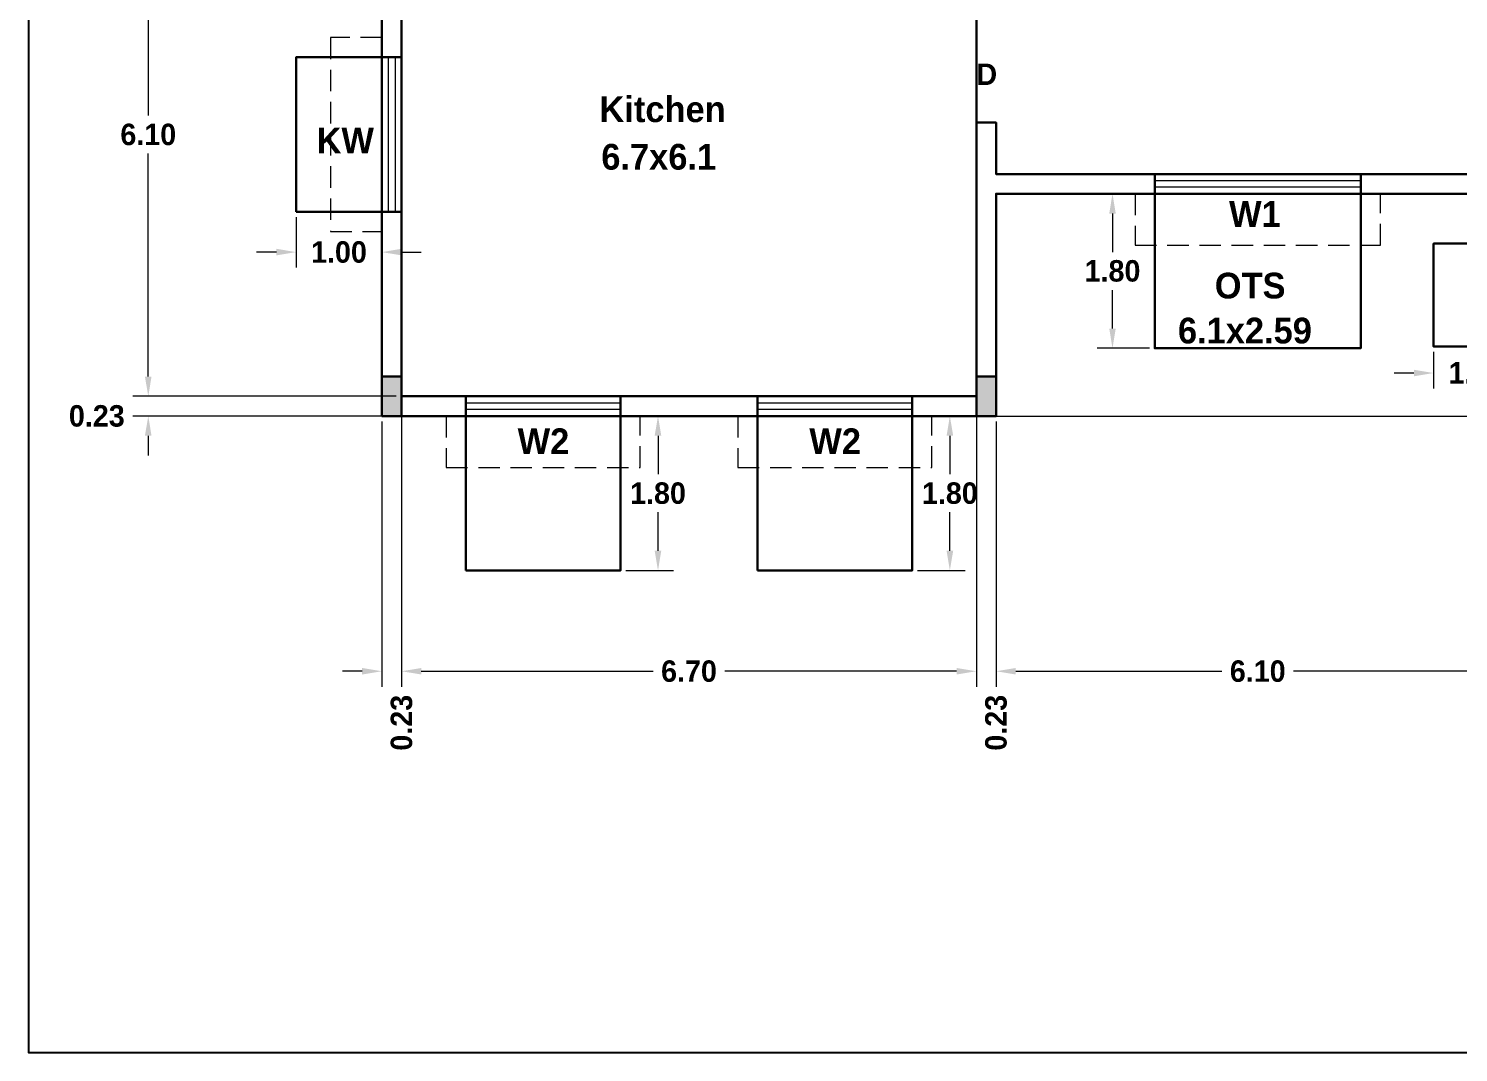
# Model space of a CAD drawing. Header units: metres. Extents: x 596 to 685, y 363 to 505.
# Drawn here: x 601.35 to 618.02, y 432.8 to 444.73 of the extents above; entities that cross this region are included whole.
import ezdxf

# ---------------------------------------------------------------- set-up
doc = ezdxf.new("R2010")
doc.units = ezdxf.units.M
doc.header["$MEASUREMENT"] = 0
doc.linetypes.add('DASHED2', pattern=[0.375, 0.25, -0.125])
for name, color, linetype in [('BLK_1_FLOOR', 63, 'Continuous'), ('BLK_1_FLR_0_BLT_UP_AREA', 1, 'Continuous'), ('BLK_1_FLR_0_CARPET_AREA', 1, 'Continuous'), ('BLK_1_FLR_0_KITCHEN', 1, 'Continuous'), ('BLK_1_FLR_0_ROOF_AREA', 54, 'Continuous'), ('BLK_1_FLR_0_ROOM_6_LIGHT_VENTILATION_1', 1, 'Continuous'), ('BLK_1_FLR_0_UNITFA_1', 234, 'Continuous')]:
    doc.layers.add(name, color=color, linetype=linetype)
doc.styles.add('century', font='GOTHICB.TTF')
doc.styles.add('century Bold', font='GOTHICB.TTF', dxfattribs={"height": 9})
doc.dimstyles.get("Standard").update_dxf_attribs({"dimtxt": 0.25, "dimasz": 0.23, "dimexe": 0.18, "dimexo": 0.0625, "dimgap": 0.09, "dimtad": 0, "dimtih": 1, "dimtoh": 1, "dimzin": 0, "dimdsep": 46, "dimtxsty": 'century', "dimcen": 0.09, "dimadec": 0, "dimazin": 0, "dimtfac": 1, "dimtofl": 0, "dimtmove": 0, "dimatfit": 3, "dimfxl": 0, "dimtolj": 1, "dimtzin": 0, "dimlwd": 18, "dimlwe": 5, "dimarcsym": 0})

# ---------------------------------------------------------------- blocks, each defined once
blk = doc.blocks.new('*D56')
at = {"color": 0, "lineweight": 5}
for p, q in [((617.731, 440.958), (617.731, 440.532)), ((618.731, 440.958), (618.731, 440.532))]:
    blk.add_line(p, q, dxfattribs=at)
at = {"color": 0, "lineweight": 18}
for p, q in [((617.501, 440.712), (617.271, 440.712)), ((618.961, 440.712), (619.191, 440.712))]:
    blk.add_line(p, q, dxfattribs=at)
at = {"color": 0, "lineweight": 30}
for points in [[(617.501, 440.75), (617.501, 440.674), (617.731, 440.712)], [(618.961, 440.75), (618.961, 440.674), (618.731, 440.712)]]:
    blk.add_solid(points, dxfattribs=at)
at = {"layer": 'Defpoints', "color": 0, "lineweight": 30}
for p in [(617.731, 441.021), (618.731, 441.021), (617.731, 440.712)]:
    blk.add_point(p, dxfattribs=at)
at = {"color": 0, "lineweight": 30, "insert": (618.231, 440.712), "char_height": 0.25, "attachment_point": 5, "style": 'century'}
blk.add_mtext('\\A1;1.00', dxfattribs=at)
blk = doc.blocks.new('*D57')
at = {"layer": 'BLK_1_FLR_0_ROOM_6_LIGHT_VENTILATION_1', "color": 0, "lineweight": 5}
for p, q in [((614.418, 442.801), (613.808, 442.801)), ((614.418, 441.001), (613.808, 441.001))]:
    blk.add_line(p, q, dxfattribs=at)
at = {"layer": 'BLK_1_FLR_0_ROOM_6_LIGHT_VENTILATION_1', "color": 0, "lineweight": 18}
for p, q in [((613.988, 442.571), (613.988, 442.122)), ((613.988, 441.231), (613.988, 441.679))]:
    blk.add_line(p, q, dxfattribs=at)
at = {"layer": 'BLK_1_FLR_0_ROOM_6_LIGHT_VENTILATION_1', "color": 0, "lineweight": 30}
for points in [[(613.95, 442.571), (614.026, 442.571), (613.988, 442.801)], [(613.95, 441.231), (614.026, 441.231), (613.988, 441.001)]]:
    blk.add_solid(points, dxfattribs=at)
at = {"layer": 'Defpoints', "color": 0, "lineweight": 30}
for p in [(614.481, 442.801), (613.988, 441.001), (614.481, 441.001)]:
    blk.add_point(p, dxfattribs=at)
at = {"layer": 'BLK_1_FLR_0_ROOM_6_LIGHT_VENTILATION_1', "color": 0, "lineweight": 30, "insert": (613.988, 441.901), "char_height": 0.25, "attachment_point": 5, "style": 'century'}
blk.add_mtext('\\A1;1.80', dxfattribs=at)
blk = doc.blocks.new('*D58')
at = {"color": 0, "lineweight": 5}
for p, q in [((611.713, 440.211), (612.272, 440.211)), ((611.713, 438.411), (612.272, 438.411))]:
    blk.add_line(p, q, dxfattribs=at)
at = {"color": 0, "lineweight": 18}
for p, q in [((612.092, 439.981), (612.092, 439.532)), ((612.092, 438.641), (612.092, 439.089))]:
    blk.add_line(p, q, dxfattribs=at)
at = {"color": 0, "lineweight": 30}
for points in [[(612.054, 439.981), (612.131, 439.981), (612.092, 440.211)], [(612.054, 438.641), (612.131, 438.641), (612.092, 438.411)]]:
    blk.add_solid(points, dxfattribs=at)
at = {"layer": 'Defpoints', "color": 0, "lineweight": 30}
for p in [(611.651, 440.211), (612.092, 440.211), (611.651, 438.411)]:
    blk.add_point(p, dxfattribs=at)
at = {"color": 0, "lineweight": 30, "insert": (612.092, 439.311), "char_height": 0.25, "attachment_point": 5, "style": 'century'}
blk.add_mtext('\\A1;1.80', dxfattribs=at)
blk = doc.blocks.new('*D59')
at = {"color": 0, "lineweight": 5}
for p, q in [((608.313, 440.211), (608.87, 440.211)), ((608.313, 438.411), (608.87, 438.411))]:
    blk.add_line(p, q, dxfattribs=at)
at = {"color": 0, "lineweight": 18}
for p, q in [((608.69, 439.981), (608.69, 439.532)), ((608.69, 438.641), (608.69, 439.089))]:
    blk.add_line(p, q, dxfattribs=at)
at = {"color": 0, "lineweight": 30}
for points in [[(608.651, 439.981), (608.728, 439.981), (608.69, 440.211)], [(608.651, 438.641), (608.728, 438.641), (608.69, 438.411)]]:
    blk.add_solid(points, dxfattribs=at)
at = {"layer": 'Defpoints', "color": 0, "lineweight": 30}
for p in [(608.251, 440.211), (608.69, 440.211), (608.251, 438.411)]:
    blk.add_point(p, dxfattribs=at)
at = {"color": 0, "lineweight": 30, "insert": (608.69, 439.311), "char_height": 0.25, "attachment_point": 5, "style": 'century'}
blk.add_mtext('\\A1;1.80', dxfattribs=at)
blk = doc.blocks.new('*D60')
at = {"color": 0, "lineweight": 5}
for p, q in [((604.471, 442.528), (604.471, 441.941)), ((605.471, 442.528), (605.471, 441.941))]:
    blk.add_line(p, q, dxfattribs=at)
at = {"color": 0, "lineweight": 18}
for p, q in [((604.241, 442.121), (604.011, 442.121)), ((605.701, 442.121), (605.931, 442.121))]:
    blk.add_line(p, q, dxfattribs=at)
at = {"color": 0, "lineweight": 30}
for points in [[(604.241, 442.16), (604.241, 442.083), (604.471, 442.121)], [(605.701, 442.16), (605.701, 442.083), (605.471, 442.121)]]:
    blk.add_solid(points, dxfattribs=at)
at = {"layer": 'Defpoints', "color": 0, "lineweight": 30}
for p in [(604.471, 442.591), (605.471, 442.591), (605.471, 442.121)]:
    blk.add_point(p, dxfattribs=at)
at = {"color": 0, "lineweight": 30, "insert": (604.971, 442.121), "char_height": 0.25, "attachment_point": 5, "style": 'century'}
blk.add_mtext('\\A1;1.00', dxfattribs=at)
blk = doc.blocks.new('*D139')
at = {"color": 0, "lineweight": 5}
for p, q in [((605.471, 440.148), (605.471, 437.057)), ((605.701, 440.148), (605.701, 437.057))]:
    blk.add_line(p, q, dxfattribs=at)
at = {"color": 0, "lineweight": 18}
for p, q in [((605.241, 437.237), (605.011, 437.237)), ((605.931, 437.237), (606.161, 437.237))]:
    blk.add_line(p, q, dxfattribs=at)
at = {"color": 0, "lineweight": 30}
for points in [[(605.241, 437.275), (605.241, 437.199), (605.471, 437.237)], [(605.931, 437.275), (605.931, 437.199), (605.701, 437.237)]]:
    blk.add_solid(points, dxfattribs=at)
at = {"layer": 'Defpoints', "color": 0, "lineweight": 30}
for p in [(605.471, 440.211), (605.701, 440.211), (605.701, 437.237)]:
    blk.add_point(p, dxfattribs=at)
at = {"color": 0, "lineweight": 30, "insert": (605.701, 436.637), "char_height": 0.25, "attachment_point": 5, "rotation": 90, "style": 'century'}
blk.add_mtext('\\A1;0.23', dxfattribs=at)
blk = doc.blocks.new('*D140')
at = {"color": 0, "lineweight": 5}
for p, q in [((605.701, 440.378), (605.701, 437.057)), ((612.401, 440.378), (612.401, 437.057))]:
    blk.add_line(p, q, dxfattribs=at)
at = {"color": 0, "lineweight": 18}
for p, q in [((605.931, 437.237), (608.633, 437.237)), ((612.171, 437.237), (609.469, 437.237))]:
    blk.add_line(p, q, dxfattribs=at)
at = {"color": 0, "lineweight": 30}
for points in [[(605.931, 437.275), (605.931, 437.199), (605.701, 437.237)], [(612.171, 437.275), (612.171, 437.199), (612.401, 437.237)]]:
    blk.add_solid(points, dxfattribs=at)
at = {"layer": 'Defpoints', "color": 0, "lineweight": 30}
for p in [(605.701, 440.441), (612.401, 440.441), (612.401, 437.237)]:
    blk.add_point(p, dxfattribs=at)
at = {"color": 0, "lineweight": 30, "insert": (609.051, 437.237), "char_height": 0.25, "attachment_point": 5, "style": 'century'}
blk.add_mtext('\\A1;6.70', dxfattribs=at)
blk = doc.blocks.new('*D141')
at = {"color": 0, "lineweight": 5}
for p, q in [((612.401, 440.148), (612.401, 437.057)), ((612.631, 440.148), (612.631, 437.057))]:
    blk.add_line(p, q, dxfattribs=at)
at = {"color": 0, "lineweight": 18}
for p, q in [((612.171, 437.237), (611.941, 437.237)), ((612.861, 437.237), (613.091, 437.237))]:
    blk.add_line(p, q, dxfattribs=at)
at = {"color": 0, "lineweight": 30}
for points in [[(612.171, 437.275), (612.171, 437.199), (612.401, 437.237)], [(612.861, 437.275), (612.861, 437.199), (612.631, 437.237)]]:
    blk.add_solid(points, dxfattribs=at)
at = {"layer": 'Defpoints', "color": 0, "lineweight": 30}
for p in [(612.401, 440.211), (612.631, 440.211), (612.631, 437.237)]:
    blk.add_point(p, dxfattribs=at)
at = {"color": 0, "lineweight": 30, "insert": (612.631, 436.637), "char_height": 0.25, "attachment_point": 5, "rotation": 90, "style": 'century'}
blk.add_mtext('\\A1;0.23', dxfattribs=at)
blk = doc.blocks.new('*D142')
at = {"color": 0, "lineweight": 5}
for p, q in [((612.631, 440.148), (612.631, 437.057)), ((618.731, 440.148), (618.731, 437.057))]:
    blk.add_line(p, q, dxfattribs=at)
at = {"color": 0, "lineweight": 18}
for p, q in [((612.861, 437.237), (615.263, 437.237)), ((618.501, 437.237), (616.099, 437.237))]:
    blk.add_line(p, q, dxfattribs=at)
at = {"color": 0, "lineweight": 30}
for points in [[(612.861, 437.275), (612.861, 437.199), (612.631, 437.237)], [(618.501, 437.275), (618.501, 437.199), (618.731, 437.237)]]:
    blk.add_solid(points, dxfattribs=at)
at = {"layer": 'Defpoints', "color": 0, "lineweight": 30}
for p in [(612.631, 440.211), (618.731, 440.211), (618.731, 437.237)]:
    blk.add_point(p, dxfattribs=at)
at = {"color": 0, "lineweight": 30, "insert": (615.681, 437.237), "char_height": 0.25, "attachment_point": 5, "style": 'century'}
blk.add_mtext('\\A1;6.10', dxfattribs=at)
blk = doc.blocks.new('*D160')
at = {"color": 0, "lineweight": 5}
for p, q in [((605.638, 446.541), (602.568, 446.541)), ((605.638, 440.441), (602.568, 440.441))]:
    blk.add_line(p, q, dxfattribs=at)
at = {"color": 0, "lineweight": 18}
for p, q in [((602.748, 446.311), (602.748, 443.712)), ((602.748, 440.671), (602.748, 443.269))]:
    blk.add_line(p, q, dxfattribs=at)
at = {"color": 0, "lineweight": 30}
for points in [[(602.709, 446.311), (602.786, 446.311), (602.748, 446.541)], [(602.709, 440.671), (602.786, 440.671), (602.748, 440.441)]]:
    blk.add_solid(points, dxfattribs=at)
at = {"layer": 'Defpoints', "color": 0, "lineweight": 30}
for p in [(605.701, 446.541), (602.748, 440.441), (605.701, 440.441)]:
    blk.add_point(p, dxfattribs=at)
at = {"color": 0, "lineweight": 30, "insert": (602.748, 443.491), "char_height": 0.25, "attachment_point": 5, "style": 'century'}
blk.add_mtext('\\A1;6.10', dxfattribs=at)
blk = doc.blocks.new('*D161')
at = {"color": 0, "lineweight": 18}
for p, q in [((602.748, 440.671), (602.748, 440.901)), ((602.748, 439.981), (602.748, 439.751))]:
    blk.add_line(p, q, dxfattribs=at)
at = {"color": 0, "lineweight": 5}
for p, q in [((605.638, 440.441), (602.568, 440.441)), ((605.638, 440.211), (602.568, 440.211))]:
    blk.add_line(p, q, dxfattribs=at)
at = {"color": 0, "lineweight": 30}
for points in [[(602.709, 440.671), (602.786, 440.671), (602.748, 440.441)], [(602.709, 439.981), (602.786, 439.981), (602.748, 440.211)]]:
    blk.add_solid(points, dxfattribs=at)
at = {"layer": 'Defpoints', "color": 0, "lineweight": 30}
for p in [(605.701, 440.441), (602.748, 440.211), (605.701, 440.211)]:
    blk.add_point(p, dxfattribs=at)
at = {"color": 0, "lineweight": 30, "insert": (602.148, 440.211), "char_height": 0.25, "attachment_point": 5, "style": 'century'}
blk.add_mtext('\\A1;0.23', dxfattribs=at)

msp = doc.modelspace()

# ---------------------------------------------------------------- hatches: boundary and pattern name
at = {"lineweight": 30}
h = msp.add_hatch(color=256, dxfattribs=at)
h.dxf.hatch_style = 1
h.paths.add_polyline_path([(605.701, 440.671), (605.471, 440.671), (605.471, 440.211), (605.701, 440.211)])
h = msp.add_hatch(color=256, dxfattribs=at)
h.dxf.hatch_style = 1
h.paths.add_polyline_path([(612.631, 440.671), (612.401, 440.671), (612.401, 440.211), (612.631, 440.211)])

# ---------------------------------------------------------------- linework, layer by layer
for p, q in [((605.471, 447.771), (605.471, 444.391)), ((605.701, 444.391), (605.701, 446.541)), ((605.471, 444.391), (605.701, 444.391)), ((612.631, 443.631), (612.401, 443.631)), ((612.401, 443.631), (612.401, 440.441)), ((612.631, 443.631), (612.631, 443.031)), ((614.481, 443.031), (612.631, 443.031)), ((614.481, 442.801), (614.481, 443.031)), ((618.731, 443.031), (616.881, 443.031)), ((616.881, 443.031), (616.881, 442.801)), ((612.631, 442.801), (612.631, 440.211)), ((614.481, 442.801), (612.631, 442.801)), ((618.731, 442.801), (616.881, 442.801)), ((605.701, 442.591), (605.471, 442.591)), ((605.471, 442.591), (605.471, 440.211)), ((605.701, 440.441), (605.701, 442.591)), ((606.451, 440.441), (605.701, 440.441)), ((606.451, 440.211), (606.451, 440.441)), ((608.251, 440.441), (608.251, 440.211)), ((609.851, 440.441), (608.251, 440.441)), ((609.851, 440.211), (609.851, 440.441)), ((612.401, 440.441), (611.651, 440.441)), ((611.651, 440.441), (611.651, 440.211)), ((605.471, 440.211), (606.451, 440.211)), ((608.251, 440.211), (609.851, 440.211))]:
    msp.add_line(p, q, dxfattribs=at)
at = {"linetype": 'DASHED2', "lineweight": 9}
for p, q in [((605.471, 444.621), (604.871, 444.621)), ((604.871, 444.621), (604.871, 442.361)), ((614.251, 442.801), (614.251, 442.201)), ((617.111, 442.201), (617.111, 442.801)), ((604.871, 442.361), (605.471, 442.361)), ((614.251, 442.201), (617.111, 442.201)), ((606.221, 440.211), (606.221, 439.611)), ((608.481, 439.611), (608.481, 440.211)), ((609.621, 440.211), (609.621, 439.611)), ((611.881, 439.611), (611.881, 440.211)), ((606.221, 439.611), (608.481, 439.611)), ((609.621, 439.611), (611.881, 439.611))]:
    msp.add_line(p, q, dxfattribs=at)
at = {"lineweight": 9}
for p, q in [((605.471, 442.591), (605.471, 444.391)), ((605.547, 442.591), (605.547, 444.391)), ((605.625, 444.391), (605.625, 442.591)), ((605.701, 444.391), (605.701, 442.591)), ((614.481, 443.031), (616.881, 443.031)), ((614.481, 442.955), (616.881, 442.955)), ((616.881, 442.877), (614.481, 442.877)), ((616.881, 442.801), (614.481, 442.801)), ((606.451, 440.441), (608.251, 440.441)), ((606.451, 440.365), (608.251, 440.365)), ((609.851, 440.441), (611.651, 440.441)), ((609.851, 440.365), (611.651, 440.365)), ((608.251, 440.287), (606.451, 440.287)), ((608.251, 440.211), (606.451, 440.211)), ((611.651, 440.287), (609.851, 440.287)), ((611.651, 440.211), (609.851, 440.211))]:
    msp.add_line(p, q, dxfattribs=at)
at = {"lineweight": 5}
msp.add_line((612.631, 440.211), (618.731, 440.211), dxfattribs=at)
at = {"lineweight": 30}
for points in [[(605.471, 444.391), (605.471, 447.771)], [(605.471, 440.211), (605.471, 442.591)], [(606.451, 440.211), (605.471, 440.211)], [(609.851, 440.211), (608.251, 440.211)]]:
    msp.add_lwpolyline(points, dxfattribs=at)
for points in [[(604.471, 442.591), (605.471, 442.591), (605.471, 444.391), (604.471, 444.391)], [(618.731, 441.021), (618.731, 442.221), (617.731, 442.221), (617.731, 441.021)], [(605.471, 440.211), (605.701, 440.211), (605.701, 440.671), (605.471, 440.671)], [(612.401, 440.211), (612.631, 440.211), (612.631, 440.671), (612.401, 440.671)], [(606.451, 438.411), (608.251, 438.411), (608.251, 440.211), (606.451, 440.211)], [(609.851, 438.411), (611.651, 438.411), (611.651, 440.211), (609.851, 440.211)]]:
    msp.add_lwpolyline(points, close=True, dxfattribs=at)
at = {"layer": 'BLK_1_FLOOR', "linetype": 'ByBlock'}
msp.add_lwpolyline([(601.353, 469.094), (601.353, 432.796), (644.126, 432.796), (644.126, 469.094)], close=True, dxfattribs=at)
at = {"layer": 'BLK_1_FLR_0_BLT_UP_AREA', "color": 1, "lineweight": 30}
msp.add_lwpolyline([(605.471, 440.211), (605.471, 464.331), (617.211, 464.331), (617.211, 461.061), (620.611, 461.061), (620.611, 464.331), (638.291, 464.331), (638.291, 440.211), (632.241, 440.211), (632.241, 434.711), (619.941, 434.711), (619.941, 440.211), (618.731, 440.211), (618.731, 442.801), (612.631, 442.801), (612.631, 440.211), (605.471, 440.211)], dxfattribs=at)
at = {"layer": 'BLK_1_FLR_0_CARPET_AREA', "lineweight": 30}
msp.add_lwpolyline([(618.731, 443.031), (612.631, 443.031), (612.631, 443.631), (612.401, 443.631), (612.401, 440.441), (605.701, 440.441), (605.701, 446.541)], dxfattribs=at)
at = {"layer": 'BLK_1_FLR_0_KITCHEN', "lineweight": 30}
msp.add_lwpolyline([(605.701, 446.541), (612.401, 446.541), (612.401, 440.441), (605.701, 440.441)], close=True, dxfattribs=at)
at = {"layer": 'BLK_1_FLR_0_ROOF_AREA', "lineweight": 9}
msp.add_lwpolyline([(605.471, 440.211), (605.471, 464.331), (617.211, 464.331), (617.211, 461.061), (620.611, 461.061), (620.611, 464.331), (638.291, 464.331), (638.291, 440.211), (632.241, 440.211), (632.241, 434.711), (619.941, 434.711), (619.941, 440.211), (618.731, 440.211), (618.731, 442.801), (612.631, 442.801), (612.631, 440.211), (605.471, 440.211)], dxfattribs=at)
at = {"layer": 'BLK_1_FLR_0_ROOM_6_LIGHT_VENTILATION_1', "lineweight": 30}
msp.add_lwpolyline([(616.881, 442.801), (614.481, 442.801), (614.481, 441.001), (616.881, 441.001)], close=True, dxfattribs=at)
at = {"layer": 'BLK_1_FLR_0_UNITFA_1', "color": 234, "lineweight": 30}
msp.add_lwpolyline([(605.471, 440.211), (605.471, 464.331), (617.211, 464.331), (617.211, 461.061), (620.611, 461.061), (620.611, 464.331), (638.291, 464.331), (638.291, 440.211), (632.241, 440.211), (632.241, 434.711), (619.941, 434.711), (619.941, 440.211), (618.731, 440.211), (618.731, 442.801), (612.631, 442.801), (612.631, 440.211), (605.471, 440.211)], dxfattribs=at)

# ---------------------------------------------------------------- texts
at = {"style": 'century Bold'}
for s, height, p in [('D', 0.25, (612.402, 444.069)), ('Kitchen', 0.3, (608.008, 443.636)), ('KW', 0.3, (604.71, 443.272)), ('6.7x6.1', 0.3, (608.029, 443.082)), ('W1', 0.3, (615.347, 442.415)), ('OTS', 0.3, (615.18, 441.581)), ('6.1x2.59', 0.3, (614.751, 441.057)), ('W2', 0.3, (607.054, 439.767)), ('W2', 0.3, (610.454, 439.767))]:
    msp.add_text(s, height=height, dxfattribs=at).set_placement(p)

# ---------------------------------------------------------------- dimensions: what is measured, and where the dimension line sits
at = {"lineweight": 30}
for base, p1, p2, picture, middle in [((602.748, 440.441), (605.701, 446.541), (605.701, 440.441), '*D160', (602.748, 443.491)), ((608.69, 440.211), (608.251, 438.411), (608.251, 440.211), '*D59', (608.69, 439.311)), ((612.092, 440.211), (611.651, 438.411), (611.651, 440.211), '*D58', (612.092, 439.311))]:
    dim = msp.add_linear_dim(base=base, p1=p1, p2=p2, angle=90, dimstyle='Standard', dxfattribs=at)
    dim.commit()
    dim.dimension.update_dxf_attribs({"geometry": picture, "text_midpoint": middle})
for base, p1, p2, picture, middle in [((605.471, 442.121), (604.471, 442.591), (605.471, 442.591), '*D60', (604.971, 442.121)), ((617.731, 440.712), (618.731, 441.021), (617.731, 441.021), '*D56', (618.231, 440.712)), ((612.401, 437.237), (605.701, 440.441), (612.401, 440.441), '*D140', (609.051, 437.237)), ((618.731, 437.237), (612.631, 440.211), (618.731, 440.211), '*D142', (615.681, 437.237))]:
    dim = msp.add_linear_dim(base=base, p1=p1, p2=p2, dimstyle='Standard', dxfattribs=at)
    dim.commit()
    dim.dimension.update_dxf_attribs({"geometry": picture, "text_midpoint": middle})
dim = msp.add_linear_dim(base=(602.748, 440.211), p1=(605.701, 440.441), p2=(605.701, 440.211), angle=90, dimstyle='Standard', override={"dimjust": 4}, dxfattribs=at)
dim.commit()
dim.dimension.update_dxf_attribs({"geometry": '*D161', "text_midpoint": (602.148, 440.211)})
for base, p1, p2, picture, middle in [((605.701, 437.237), (605.471, 440.211), (605.701, 440.211), '*D139', (605.701, 436.637)), ((612.631, 437.237), (612.401, 440.211), (612.631, 440.211), '*D141', (612.631, 436.637))]:
    dim = msp.add_linear_dim(base=base, p1=p1, p2=p2, dimstyle='Standard', override={"dimjust": 4}, dxfattribs=at)
    dim.commit()
    dim.dimension.update_dxf_attribs({"geometry": picture, "text_midpoint": middle})
at = {"layer": 'BLK_1_FLR_0_ROOM_6_LIGHT_VENTILATION_1', "color": 232, "lineweight": 30}
dim = msp.add_linear_dim(base=(613.988, 441.001), p1=(614.481, 442.801), p2=(614.481, 441.001), angle=90, dimstyle='Standard', dxfattribs=at)
dim.commit()
dim.dimension.update_dxf_attribs({"geometry": '*D57', "text_midpoint": (613.988, 441.901)})

doc.saveas('drawing.dxf')
